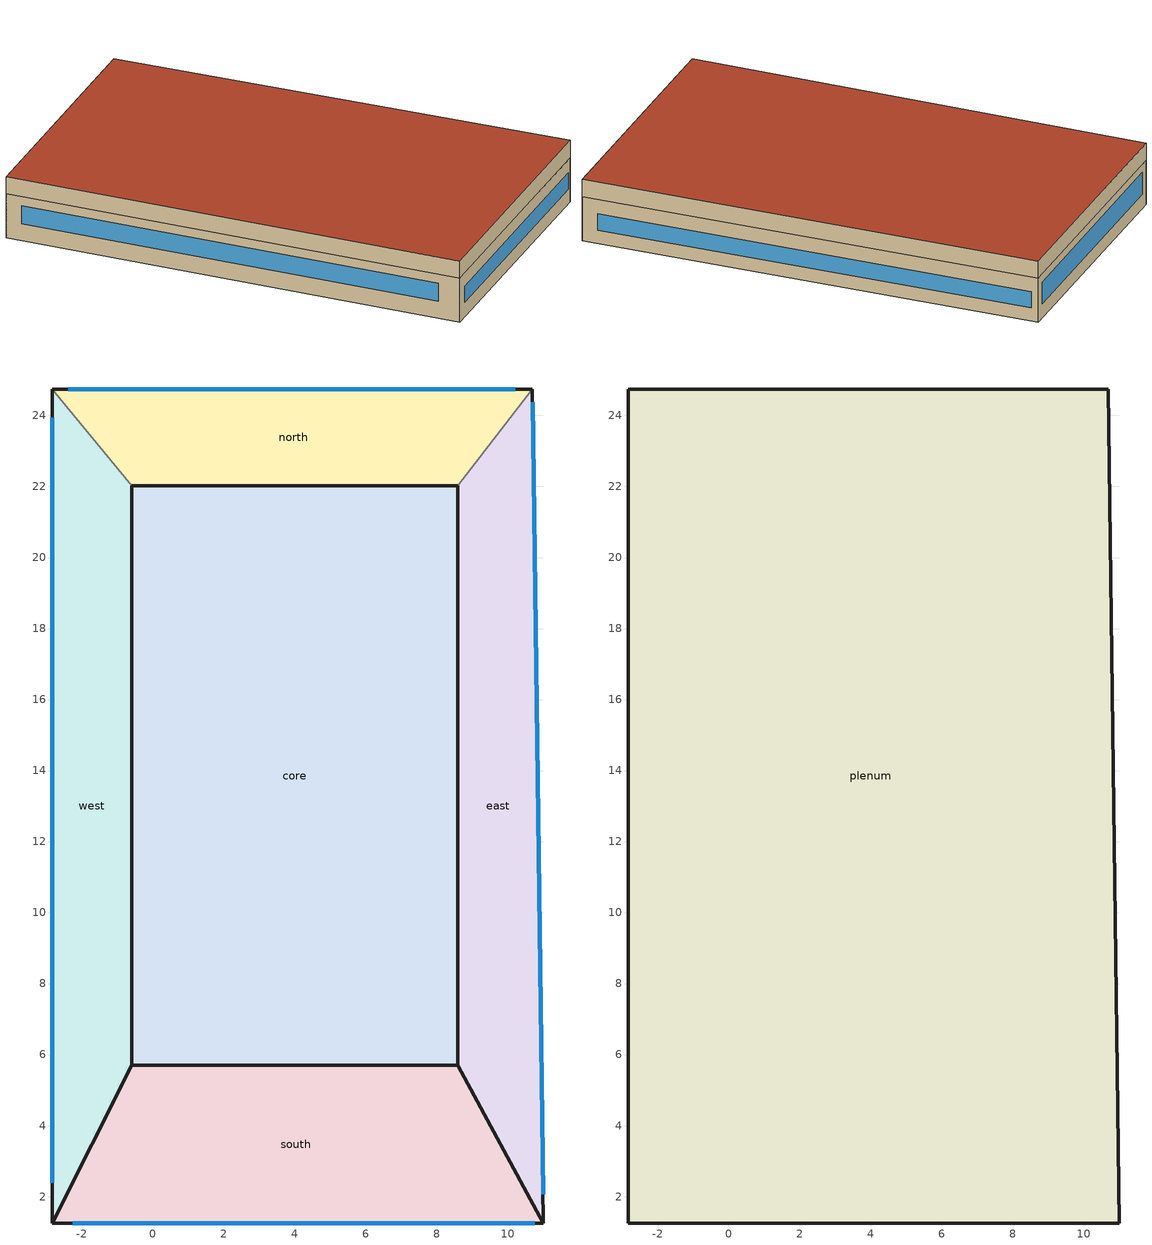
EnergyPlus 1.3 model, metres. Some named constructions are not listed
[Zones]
core
 floor outside (<Stone-squares>): -0.59,5.7 -0.59,22.02 8.6,22.02 8.6,5.7 z0
 floor outside (None): -0.59,5.7 -0.59,22.02 8.6,22.02 8.6,5.7 z0
 wall outside (None): 8.6,22.02 -0.59,22.02 -0.59,5.7 z0:2.36
 wall outside (<Concrete-Warm>): 8.6,22.02 -0.59,22.02 -0.59,5.7 8.6,5.7 z0:2.36
 wall inside (<Concrete-Warm>): 8.6,5.7 8.6,22.02 z0:2.36
 wall inside (None): -0.59,5.7 8.6,5.7 8.6,22.02 z0:2.36
 ceiling inside (<Concrete>): -0.59,22.02 -0.59,5.7 8.6,5.7 8.6,22.02 z2.36
 roof outside (None): -0.59,22.02 -0.59,5.7 8.6,5.7 8.6,22.02 z2.36
south
 floor outside (<Stone-squares>): -2.83,1.26 -0.59,5.7 8.6,5.7 11.01,1.26 z0
 wall outside (<Concrete-Warm>): -0.59,5.7 -2.83,1.26 / 11.01,1.26 8.6,5.7 z0:2.36
 wall outside (<Stone walk>): -2.83,1.26 11.01,1.26 z0:2.36
 wall inside (<Concrete-Warm>): 8.6,5.7 -0.59,5.7 z0:2.36
 window (<Blue Glass>): 10.76,1.26 -2.25,1.26 z0.79:1.67
 roof outside (<Concrete>): -0.59,5.7 -2.83,1.26 11.01,1.26 8.6,5.7 z2.36
east
 floor outside (<Stone-squares>): 8.6,5.7 8.6,22.02 10.7,24.75 11.01,1.26 z0
 wall outside (<Concrete-Warm>): 8.6,22.02 8.6,5.7 11.01,1.26 z0:2.36
 wall outside (<Stone walk>): 11.01,1.26 10.7,24.75 z0:2.36
 wall inside (<Concrete-Warm>): 10.7,24.75 8.6,22.02 z0:2.36
 window (<Blue Glass>): 10.7,24.38 11,2.06 z0.72:1.58
 ceiling inside (<Concrete>): 8.6,22.02 8.6,5.7 11.01,1.26 10.7,24.75 z2.36
north
 floor outside (<Stone-squares>): -0.59,22.02 -2.83,24.75 10.7,24.75 8.6,22.02 z0
 wall outside (<Concrete-Warm>): -0.59,22.02 8.6,22.02 z0:2.36
 wall outside (<Stone walk>): 10.7,24.75 -2.83,24.75 z0:2.36
 wall inside (<Concrete-Warm>): 8.6,22.02 10.7,24.75 / -2.83,24.75 -0.59,22.02 z0:2.36
 window (<Blue Glass>): -2.37,24.75 10.21,24.75 z0.76:1.93
 roof outside (<Concrete>): -2.83,24.75 -0.59,22.02 8.6,22.02 10.7,24.75 z2.36
west
 floor outside (<Stone-squares>): -2.83,1.26 -2.83,24.75 -0.59,22.02 -0.59,5.7 z0
 wall outside (<Concrete-Warm>): -2.83,1.26 -0.59,5.7 -0.59,22.02 z0:2.36
 wall outside (<Stone walk>): -2.83,24.75 -2.83,1.26 z0:2.36
 wall inside (<Concrete-Warm>): -0.59,22.02 -2.83,24.75 z0:2.36
 window (<Blue Glass>): -2.83,2.39 -2.83,23.93 z0.91:1.88
 roof outside (<Concrete>): -2.83,24.75 -2.83,1.26 -0.59,5.7 -0.59,22.02 z2.36
plenum
 floor outside (<Concrete>): -2.83,1.26 -2.83,24.75 -0.59,22.02 -0.59,5.7 z2.36; -2.83,24.75 10.7,24.75 8.6,22.02 -0.59,22.02 z2.36; -2.83,1.26 -0.59,5.7 8.6,5.7 11.01,1.26 z2.36
 floor inside (<Concrete>): 10.7,24.75 11.01,1.26 8.6,5.7 8.6,22.02 z2.36; 8.6,22.02 8.6,5.7 -0.59,5.7 -0.59,22.02 z2.36
 wall outside (<Stone walk>): -2.83,24.75 -2.83,1.26 11.01,1.26 10.7,24.75 -2.83,24.75 z2.36:3.28
 roof outside (<GAF Country Estates>): -2.83,24.75 -2.83,1.26 11.01,1.26 10.7,24.75 z3.28
[BUILDING]
Building=Building; North Axis {deg}=0; Terrain=City; Loads Convergence Tolerance Value {W}=0.04; Temperature Convergence Tolerance Value {deltaC}=0.4; Solar Distribution=FullExterior; Maximum Number of Warmup Days=25
[ZONE] Relative North (to building) {deg}=0; Type=1; Multiplier=1
Name | Ceiling Height {m} | Volume {m3}
core | 2.35988 | 707.806
east | 2.35988 | 105.602
north | 2.35988 | 73.1795
plenum | 0.919955 | 295.701
south | 2.35988 | 120.641
west | 2.35988 | 105.21
[SurfaceGeometry]
SurfaceStartingPosition=UpperLeftCorner; VertexEntry=CCW; CoordinateSystem=WCS
